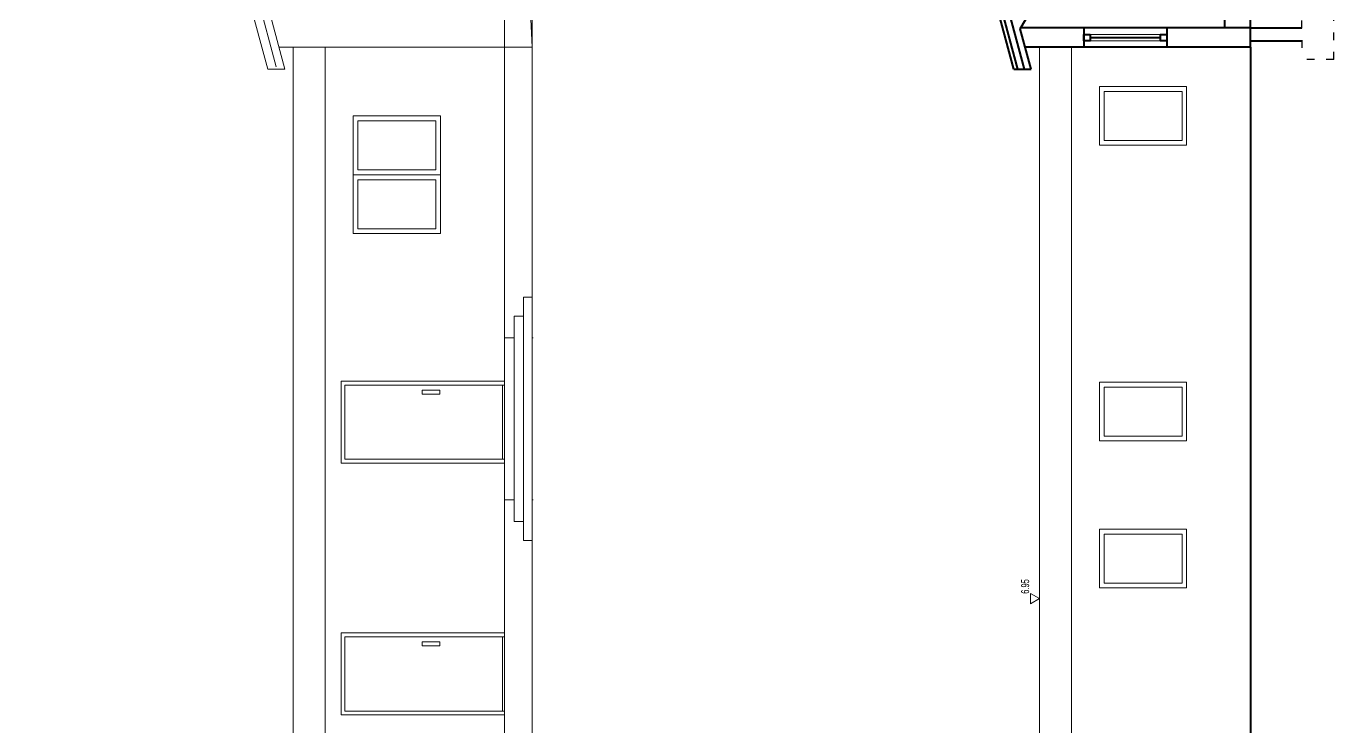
# Model space of a CAD drawing. Header units: millimetres. Extents: x 73 to 57768, y -40361 to 10065.
# Drawn here: x 2034 to 4077, y 4768 to 5864 of the extents above; entities that cross this region are included whole.
import ezdxf

# ---------------------------------------------------------------- set-up
doc = ezdxf.new("R2010")
doc.units = ezdxf.units.MM
doc.linetypes.add('ACAD_ISO03W100', pattern=[30, 12, -18])
doc.layers.add('cijevi', color=151, linetype='ACAD_ISO03W100', lineweight=30)
doc.layers.add('hec', color=253, linetype='Continuous', lineweight=5)
doc.layers.add('pogled', color=7, linetype='Continuous', lineweight=5, true_color=0x8db1c3)
doc.layers.add('presjek', color=7, linetype='Continuous', lineweight=40, true_color=0xe37da2)
doc.styles.add('1na50', font='', dxfattribs={"height": 15})
doc.styles.get('1na50').set_extended_font_data('SwitzerlandCondLight BH')

msp = doc.modelspace()

# ---------------------------------------------------------------- linework, layer by layer
at = {"layer": 'cijevi'}
for p, q in [((4026.804, 5860.687), (4026.804, 5890.687)), ((4076.804, 5811.691), (4076.804, 5891.691)), ((4026.804, 5841.691), (4026.804, 5811.691)), ((4076.804, 5811.691), (4026.804, 5811.691))]:
    msp.add_line(p, q, dxfattribs=at)
at = {"layer": 'hec'}
msp.add_lwpolyline([(3616.804, 4968.73), (3602.791, 4976.821), (3602.791, 4960.64)], close=True, dxfattribs=at)
at = {"layer": 'pogled'}
for p, q in [((2824.103, 5440.194), (2824.103, 8708.882)), ((2411.094, 5796.443), (2033.771, 7204.63)), ((2424.617, 5800.067), (2048.265, 7204.63)), ((2438.011, 5796.443), (2060.688, 7204.63)), ((2411.094, 5796.443), (2212.409, 6537.943)), ((2424.617, 5800.067), (2225.932, 6541.567)), ((2824.103, 5830.822), (2428.799, 5830.822)), ((2450.947, 5830.822), (2450.947, 4324.181)), ((2500.947, 5830.822), (2500.947, 4324.181)), ((2780.947, 5830.822), (2780.947, 4324.181)), ((3616.804, 5830.822), (3616.804, 4324.181)), ((3666.804, 5830.822), (3666.804, 4324.181)), ((2411.094, 5796.443), (2438.011, 5796.443)), ((2824.103, 5059.366), (2824.103, 1417.951))]:
    msp.add_line(p, q, dxfattribs=at)
at = {"layer": 'pogled', "ltscale": 5}
for p, q in [((2780.947, 5830.822), (2780.947, 7805.822)), ((2824.103, 5830.822), (2780.947, 6848.322)), ((2824.103, 5440.194), (2824.103, 5059.366))]:
    msp.add_line(p, q, dxfattribs=at)
at = {"layer": 'pogled'}
for points in [[(3696.137, 5850.822), (3806.137, 5850.822)], [(3696.137, 5840.822), (3806.137, 5840.822)]]:
    msp.add_lwpolyline(points, dxfattribs=at)
at = {"layer": 'pogled', "ltscale": 5}
for points in [[(3710.515, 5677.426), (3710.515, 5769.511), (3846.804, 5769.511), (3846.804, 5677.426)], [(3717.94, 5684.933), (3717.94, 5761.619), (3839.879, 5761.619), (3839.879, 5684.933)], [(2652.475, 5288.572), (2652.475, 5294.758), (2680.298, 5294.758), (2680.298, 5288.572)], [(3710.515, 5215.132), (3710.515, 5307.217), (3846.804, 5307.217), (3846.804, 5215.132)], [(3717.94, 5222.64), (3717.94, 5299.325), (3839.879, 5299.325), (3839.879, 5222.64)], [(3710.515, 4985.417), (3710.515, 5077.501), (3846.804, 5077.501), (3846.804, 4985.417)], [(3717.94, 4992.924), (3717.94, 5069.61), (3839.879, 5069.61), (3839.879, 4992.924)], [(2652.475, 4894.999), (2652.475, 4901.185), (2680.298, 4901.185), (2680.298, 4894.999)]]:
    msp.add_lwpolyline(points, close=True, dxfattribs=at)
at = {"layer": 'pogled'}
for points in [[(2544.658, 5631.383), (2544.658, 5723.468), (2680.947, 5723.468), (2680.947, 5631.383)], [(2552.082, 5638.891), (2552.082, 5715.576), (2674.022, 5715.576), (2674.022, 5638.891)], [(2544.658, 5539.298), (2544.658, 5631.383), (2680.947, 5631.383), (2680.947, 5539.298)], [(2552.082, 5546.806), (2552.082, 5623.492), (2674.022, 5623.492), (2674.022, 5546.806)]]:
    msp.add_lwpolyline(points, close=True, dxfattribs=at)
at = {"layer": 'pogled', "ltscale": 5}
for points in [[(2795.947, 5376.309), (2795.947, 5410.205), (2810.947, 5410.205), (2810.947, 5440.194), (2824.103, 5440.194)], [(2810.947, 5089.355), (2810.947, 5410.205)], [(2780.947, 5123.251), (2780.947, 5376.309), (2795.947, 5376.309)], [(2795.947, 5376.309), (2780.947, 5376.309)], [(2795.947, 5123.251), (2795.947, 5376.309)], [(2825.947, 5376.309), (2824.103, 5376.309)], [(2780.947, 5180.532), (2526.036, 5180.532), (2526.036, 5308.621), (2780.947, 5308.621)], [(2780.947, 5186.513), (2531.699, 5186.513), (2531.699, 5302.602), (2780.947, 5302.602)], [(2780.947, 5186.513), (2780.947, 5186.513), (2777.947, 5186.513), (2777.947, 5302.602)], [(2795.947, 5123.251), (2780.947, 5123.251)], [(2795.947, 5123.251), (2795.947, 5089.355), (2810.947, 5089.355), (2810.947, 5059.366), (2824.103, 5059.366)], [(2825.947, 5123.251), (2824.103, 5123.251)], [(2780.947, 4786.959), (2526.036, 4786.959), (2526.036, 4915.049), (2780.947, 4915.049)], [(2780.947, 4792.941), (2531.699, 4792.941), (2531.699, 4909.029), (2780.947, 4909.029)], [(2780.947, 4792.941), (2780.947, 4792.941), (2777.947, 4792.941), (2777.947, 4909.029)]]:
    msp.add_lwpolyline(points, dxfattribs=at)
at = {"layer": 'presjek'}
for p, q in [((3946.804, 5830.822), (3946.804, 7805.822)), ((3576.951, 5796.443), (3378.267, 6537.943)), ((3583.163, 5796.443), (3384.479, 6537.943)), ((3593.516, 5796.443), (3394.831, 6537.943)), ((3908.551, 6008.702), (3906.137, 5860.822)), ((3603.868, 5796.443), (3586.942, 5859.613)), ((3946.804, 5860.822), (3587.64, 5860.822)), ((4026.804, 5860.687), (3946.804, 5860.687)), ((3946.804, 5830.822), (3594.657, 5830.822)), ((3946.804, 5840.687), (4026.804, 5840.687)), ((3946.804, 5830.822), (3946.804, 4324.181)), ((3576.951, 5796.443), (3603.868, 5796.443))]:
    msp.add_line(p, q, dxfattribs=at)
for points in [[(3586.942, 5859.613), (3615.226, 5908.603)], [(3686.137, 5860.822), (3686.137, 5830.822)], [(3696.137, 5850.822), (3696.137, 5840.822), (3686.137, 5840.822), (3686.137, 5850.822), (3696.137, 5850.822)], [(3696.137, 5845.822), (3806.137, 5845.822)], [(3816.137, 5850.822), (3816.137, 5840.822), (3806.137, 5840.822), (3806.137, 5850.822), (3816.137, 5850.822)], [(3816.137, 5860.822), (3816.137, 5830.822)]]:
    msp.add_lwpolyline(points, dxfattribs=at)

# ---------------------------------------------------------------- texts
at = {"layer": 'hec', "style": '1na50', "width": 0.7}
msp.add_text('6.95', height=12.5, rotation=90, dxfattribs=at).set_placement((3600.695, 4976.278))

doc.saveas('drawing.dxf')
